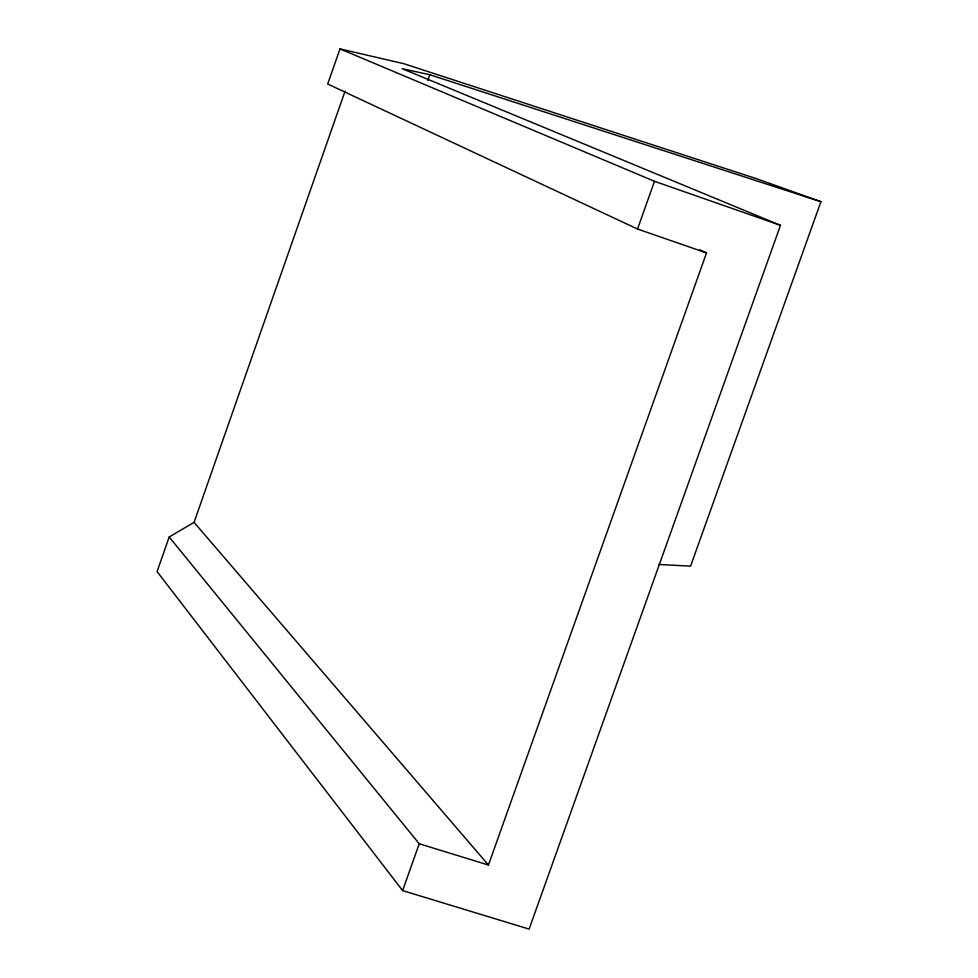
<?xml version="1.0" encoding="UTF-8"?>
<svg xmlns="http://www.w3.org/2000/svg" width="978" height="978" viewBox="0 0 978 978"><rect width="100%" height="100%" fill="white"/><g stroke="black" fill="none" stroke-linecap="round" stroke-linejoin="round"><path stroke-width="1.47" d="M345.051 91.211L194.072 522.35L169.194 536.995L157.079 571.592L402.606 890.591L529.11 929.1L780.481 225.343L402.202 68.704L429.794 74.744L820.921 201.7L690.578 566.14L658.549 564.453M820.921 201.7L756.886 178.827L403.755 63.68L339.977 48.9L327.691 83.998L637.534 229.035L706.507 252.935L488.45 865.029L419.232 843.769L169.194 536.995M427.777 80.489L429.794 74.744M402.606 890.591L419.232 843.769M637.534 229.035L654.49 181.297L339.977 48.9M654.49 181.297L780.481 225.343M699.576 249.745L706.507 252.935M194.072 522.35L488.45 865.029"/></g></svg>
